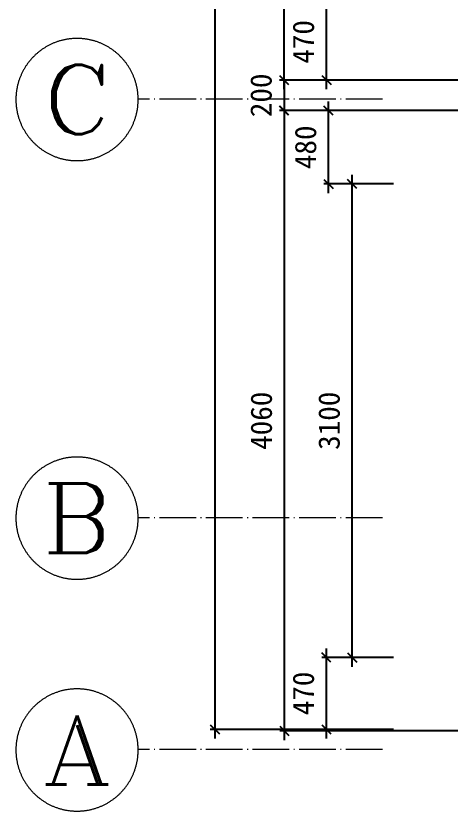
# Model space of a CAD drawing. Header units: millimetres. Extents: x -64529 to 3079702, y -28926 to 77119.
# Drawn here: x -38563 to -35715, y -26154 to -20949 of the extents above; entities that cross this region are included whole.
import ezdxf
from ezdxf.enums import TextEntityAlignment as Align

# ---------------------------------------------------------------- set-up
doc = ezdxf.new("R2010")
doc.units = ezdxf.units.MM
doc.header["$LTSCALE"] = 10
doc.linetypes.add('ACAD_ISO04W100', pattern=[30.5, 24, -3, 0.5, -3])
doc.layers.get('0').update_dxf_attribs({"color": 255})
doc.layers.get('Defpoints').update_dxf_attribs({"color": 255})
doc.layers.add('1浅浅', color=251, linetype='Continuous', lineweight=20)
doc.layers.add('A__轴线', color=3, linetype='ACAD_ISO04W100', lineweight=0)
doc.styles.add('_TCH_AXIS', font='COMPLEX', dxfattribs={"bigfont": 'GBCBIG'})
doc.styles.add('COMPLEX', font='COMPLEX')
doc.styles.get("Standard").update_dxf_attribs({"font": ''})
doc.styles.get('Standard').set_extended_font_data('SimSun')
doc.dimstyles.new('副本 外标注', dxfattribs={"dimtxt": 140, "dimasz": 60, "dimexe": 30, "dimexo": 30, "dimgap": 80, "dimtad": 1, "dimtoh": 1, "dimdec": 0, "dimtxsty": 'Standard', "dimblk": 'OBLIQUE', "dimcen": 2.5, "dimdle": 60, "dimclrd": 250, "dimclre": 250, "dimclrt": 44, "dimadec": 0, "dimazin": 0, "dimtfac": 1, "dimtdec": 0, "dimtix": 1, "dimtmove": 0, "dimatfit": 3, "dimldrblk": 'DOTSMALL', "dimfxl": 1, "dimtfill": 1, "dimarcsym": 0})

# ---------------------------------------------------------------- blocks, each defined once
blk = doc.blocks.new('_Oblique')
at = {"color": 0, "linetype": 'ByBlock', "lineweight": -2}
blk.add_line((-0.5, -0.5), (0.5, 0.5), dxfattribs=at)
blk = doc.blocks.new('*D735')
at = {"layer": '1浅浅', "color": 250, "lineweight": -2, "transparency": 16777216}
for p, q in [((-36530.8, -25679.2), (-36530.8, -25089.2)), ((-36092.5, -25149.2), (-36560.8, -25149.2)), ((-36092.5, -25619.2), (-36560.8, -25619.2))]:
    blk.add_line(p, q, dxfattribs=at)
at = {"layer": 'Defpoints', "color": 0, "lineweight": 30, "transparency": 16777216}
for p in [(-36530.8, -25149.2), (-36062.5, -25149.2), (-36062.5, -25619.2)]:
    blk.add_point(p, dxfattribs=at)
at = {"layer": '1浅浅', "color": 250, "lineweight": -2, "transparency": 16777216, "xscale": 60, "yscale": 60, "zscale": 60}
for p, rotation in [((-36530.8, -25149.2), 90), ((-36530.8, -25619.2), 270)]:
    blk.add_blockref('_Oblique', p, dxfattribs=dict(at, rotation=rotation))
at = {"layer": '1浅浅', "color": 44, "transparency": 16777216, "insert": (-36680.8, -25384.2), "char_height": 140, "attachment_point": 5, "rotation": 90, "bg_fill": 3, "box_fill_scale": 1.1, "bg_fill_color": 256, "bg_fill_true_color": 13158600, "bg_fill_transparency": 2904687}
blk.add_mtext('470', dxfattribs=at)
blk = doc.blocks.new('_DotSmall')
at = {"color": 0, "linetype": 'ByBlock', "const_width": 0.5}
blk.add_lwpolyline([(-0.0625, 0, 1), (0.0625, 0, 1)], format="xyb", close=True, dxfattribs=at)
blk = doc.blocks.new('*D736')
at = {"layer": '1浅浅', "color": 250, "lineweight": -2, "transparency": 16777216}
for p, q in [((-36362.5, -25209.2), (-36362.5, -21989.2)), ((-36092.5, -22049.2), (-36392.5, -22049.2)), ((-36092.5, -25149.2), (-36392.5, -25149.2))]:
    blk.add_line(p, q, dxfattribs=at)
at = {"layer": 'Defpoints', "color": 0, "lineweight": 30, "transparency": 16777216}
for p in [(-36362.5, -22049.2), (-36062.5, -22049.2), (-36062.5, -25149.2)]:
    blk.add_point(p, dxfattribs=at)
at = {"layer": '1浅浅', "color": 250, "lineweight": -2, "transparency": 16777216, "xscale": 60, "yscale": 60, "zscale": 60}
for p, rotation in [((-36362.5, -22049.2), 90), ((-36362.5, -25149.2), 270)]:
    blk.add_blockref('_Oblique', p, dxfattribs=dict(at, rotation=rotation))
at = {"layer": '1浅浅', "color": 44, "transparency": 16777216, "insert": (-36512.5, -23599.2), "char_height": 140, "attachment_point": 5, "rotation": 90, "bg_fill": 3, "box_fill_scale": 1.1, "bg_fill_color": 256, "bg_fill_true_color": 13158600, "bg_fill_transparency": 16434380}
blk.add_mtext('3100', dxfattribs=at)
blk = doc.blocks.new('*D737')
at = {"layer": '1浅浅', "color": 250, "lineweight": -2, "transparency": 16777216}
for p, q in [((-36516.6, -22109.2), (-36516.6, -21509.2)), ((-36092.5, -21569.2), (-36546.6, -21569.2)), ((-36092.5, -22049.2), (-36546.6, -22049.2))]:
    blk.add_line(p, q, dxfattribs=at)
at = {"layer": 'Defpoints', "color": 0, "lineweight": 30, "transparency": 16777216}
for p in [(-36516.6, -21569.2), (-36062.5, -21569.2), (-36062.5, -22049.2)]:
    blk.add_point(p, dxfattribs=at)
at = {"layer": '1浅浅', "color": 250, "lineweight": -2, "transparency": 16777216, "xscale": 60, "yscale": 60, "zscale": 60}
for p, rotation in [((-36516.6, -21569.2), 90), ((-36516.6, -22049.2), 270)]:
    blk.add_blockref('_Oblique', p, dxfattribs=dict(at, rotation=rotation))
at = {"layer": '1浅浅', "color": 44, "transparency": 16777216, "insert": (-36666.6, -21809.2), "char_height": 140, "attachment_point": 5, "rotation": 90, "bg_fill": 3, "box_fill_scale": 1.1, "bg_fill_color": 256, "bg_fill_true_color": 13158600, "bg_fill_transparency": 3955916}
blk.add_mtext('480', dxfattribs=at)
blk = doc.blocks.new('*D743')
at = {"layer": '1浅浅', "color": 250, "lineweight": -2, "transparency": 16777216}
for p, q in [((-36530.6, -21429.2), (-36530.6, -20809.2)), ((-35819.4, -20869.2), (-36560.6, -20869.2)), ((-35909.7, -21369.2), (-36560.6, -21369.2))]:
    blk.add_line(p, q, dxfattribs=at)
at = {"layer": 'Defpoints', "color": 0, "lineweight": 30, "transparency": 16777216}
for p in [(-36530.6, -20869.2), (-35789.4, -20869.2), (-35879.7, -21369.2)]:
    blk.add_point(p, dxfattribs=at)
at = {"layer": '1浅浅', "color": 250, "lineweight": -2, "transparency": 16777216, "xscale": 60, "yscale": 60, "zscale": 60}
for p, rotation in [((-36530.6, -20869.2), 90), ((-36530.6, -21369.2), 270)]:
    blk.add_blockref('_Oblique', p, dxfattribs=dict(at, rotation=rotation))
at = {"layer": '1浅浅', "color": 44, "transparency": 16777216, "insert": (-36680.6, -21119.2), "char_height": 140, "attachment_point": 5, "rotation": 90, "bg_fill": 3, "box_fill_scale": 1.1, "bg_fill_color": 256, "bg_fill_true_color": 13158600, "bg_fill_transparency": 11927552}
blk.add_mtext('470', dxfattribs=at)
blk = doc.blocks.new('*D744')
at = {"layer": '1浅浅', "color": 250, "lineweight": -2, "transparency": 16777216}
for p, q in [((-36806.1, -21509.2), (-36806.1, -25689.2)), ((-35368, -21569.2), (-36836.1, -21569.2)), ((-35368, -25629.2), (-36836.1, -25629.2))]:
    blk.add_line(p, q, dxfattribs=at)
at = {"layer": 'Defpoints', "color": 0, "lineweight": 30, "transparency": 16777216}
for p in [(-35338, -21569.2), (-36806.1, -25629.2), (-35338, -25629.2)]:
    blk.add_point(p, dxfattribs=at)
at = {"layer": '1浅浅', "color": 250, "lineweight": -2, "transparency": 16777216, "xscale": 60, "yscale": 60, "zscale": 60}
for p, rotation in [((-36806.1, -21569.2), 90), ((-36806.1, -25629.2), 270)]:
    blk.add_blockref('_Oblique', p, dxfattribs=dict(at, rotation=rotation))
at = {"layer": '1浅浅', "color": 44, "transparency": 16777216, "insert": (-36956.1, -23599.2), "char_height": 140, "attachment_point": 5, "rotation": 90, "bg_fill": 3, "box_fill_scale": 1.1, "bg_fill_color": 256, "bg_fill_true_color": 13158600, "bg_fill_transparency": 10727596}
blk.add_mtext('4060', dxfattribs=at)
blk = doc.blocks.new('*D745')
at = {"layer": '1浅浅', "color": 250, "lineweight": -2, "transparency": 16777216}
for p, q in [((-36807.8, -21429.2), (-36807.8, -15649.2)), ((-35368, -15709.2), (-36837.8, -15709.2)), ((-35368, -21369.2), (-36837.8, -21369.2))]:
    blk.add_line(p, q, dxfattribs=at)
at = {"layer": 'Defpoints', "color": 0, "lineweight": 30, "transparency": 16777216}
for p in [(-36807.8, -15709.2), (-35338, -15709.2), (-35338, -21369.2)]:
    blk.add_point(p, dxfattribs=at)
at = {"layer": '1浅浅', "color": 250, "lineweight": -2, "transparency": 16777216, "xscale": 60, "yscale": 60, "zscale": 60}
for p, rotation in [((-36807.8, -15709.2), 90), ((-36807.8, -21369.2), 270)]:
    blk.add_blockref('_Oblique', p, dxfattribs=dict(at, rotation=rotation))
at = {"layer": '1浅浅', "color": 44, "transparency": 16777216, "insert": (-36957.8, -18539.2), "char_height": 140, "attachment_point": 5, "rotation": 90, "bg_fill": 3, "box_fill_scale": 1.1, "bg_fill_color": 256, "bg_fill_true_color": 13158600, "bg_fill_transparency": 10750780}
blk.add_mtext('5480', dxfattribs=at)
blk = doc.blocks.new('*D765')
at = {"layer": '1浅浅', "color": 250, "lineweight": -2, "transparency": 16777216}
for p, q in [((-36807.8, -21369.2), (-36807.8, -21309.2)), ((-35368, -21369.2), (-36837.8, -21369.2)), ((-36807.8, -21369.2), (-36807.8, -21569.2)), ((-35368, -21569.2), (-36837.8, -21569.2)), ((-36807.8, -21569.2), (-36807.8, -21629.2))]:
    blk.add_line(p, q, dxfattribs=at)
at = {"layer": 'Defpoints', "color": 0, "lineweight": 30, "transparency": 16777216}
for p in [(-35338, -21369.2), (-36807.8, -21569.2), (-35338, -21569.2)]:
    blk.add_point(p, dxfattribs=at)
at = {"layer": '1浅浅', "color": 250, "lineweight": -2, "transparency": 16777216, "xscale": 60, "yscale": 60, "zscale": 60}
for p, rotation in [((-36807.8, -21369.2), 270), ((-36807.8, -21569.2), 90)]:
    blk.add_blockref('_Oblique', p, dxfattribs=dict(at, rotation=rotation))
at = {"layer": '1浅浅', "color": 44, "transparency": 16777216, "insert": (-36957.8, -21469.2), "char_height": 140, "attachment_point": 5, "rotation": 90, "bg_fill": 3, "box_fill_scale": 1.1, "bg_fill_color": 256, "bg_fill_true_color": 13158600, "bg_fill_transparency": 3955916}
blk.add_mtext('200', dxfattribs=at)
blk = doc.blocks.new('_AXISO')
blk.add_circle((0, 0), 0.5)
at = {"style": 'COMPLEX', "width": 1.041667}
blk.add_attdef('A', text='', height=0.56, rotation=360, dxfattribs=at).set_placement((0.74875, -0.28), (1.24875, -0.28), align=Align.FIT)
blk = doc.blocks.new('20180421.144813')
at = {"layer": 'A__轴线'}
for p, q in [((2398.8, 7432), (800, 7432)), ((2398.8, 4692), (800, 4692)), ((2398.8, 3174.5), (800, 3174.5))]:
    blk.add_line(p, q, dxfattribs=at)
ref = blk.add_blockref('_AXISO', (400, 7429.5), dxfattribs=dict(at, xscale=-800, yscale=800, zscale=800))
ref.add_attrib('A', 'C', dxfattribs={"color": 7, "height": 452.5, "style": '_TCH_AXIS', "width": 1.4}).set_placement((173.7, 7203.2), (626.3, 7203.2), align=Align.FIT)
ref = blk.add_blockref('_AXISO', (400, 4689.5), dxfattribs=dict(at, xscale=-800, yscale=800, zscale=800))
ref.add_attrib('A', 'B', dxfattribs={"color": 7, "height": 452.5, "style": '_TCH_AXIS', "width": 1.235294}).set_placement((173.7, 4463.2), (626.3, 4463.2), align=Align.FIT)
ref = blk.add_blockref('_AXISO', (400, 3172), dxfattribs=dict(at, xscale=-800, yscale=800, zscale=800))
ref.add_attrib('A', 'A', dxfattribs={"color": 7, "height": 452.5, "style": '_TCH_AXIS', "width": 1.166667}).set_placement((173.7, 2945.7), (626.3, 2945.7), align=Align.FIT)
blk = doc.blocks.new('*D778')
at = {"layer": '1浅浅', "color": 250, "lineweight": -2, "transparency": 16777216}
for p, q in [((-37260.4, -10799.2), (-37260.4, -25679.2)), ((-36437.5, -10859.2), (-37290.4, -10859.2)), ((-36437.5, -25619.2), (-37290.4, -25619.2))]:
    blk.add_line(p, q, dxfattribs=at)
at = {"layer": 'Defpoints', "color": 0, "lineweight": 30, "transparency": 16777216}
for p in [(-36407.5, -10859.2), (-37260.4, -25619.2), (-36407.5, -25619.2)]:
    blk.add_point(p, dxfattribs=at)
at = {"layer": '1浅浅', "color": 250, "lineweight": -2, "transparency": 16777216, "xscale": 60, "yscale": 60, "zscale": 60}
for p, rotation in [((-37260.4, -10859.2), 90), ((-37260.4, -25619.2), 270)]:
    blk.add_blockref('_Oblique', p, dxfattribs=dict(at, rotation=rotation))
at = {"layer": '1浅浅', "color": 44, "transparency": 16777216, "insert": (-37410.4, -18239.2), "char_height": 140, "attachment_point": 5, "rotation": 90, "bg_fill": 3, "box_fill_scale": 1.1, "bg_fill_color": 256, "bg_fill_true_color": 13158600, "bg_fill_transparency": 16434380}
blk.add_mtext('14760', dxfattribs=at)

msp = doc.modelspace()

# ---------------------------------------------------------------- dimensions: what is measured, and where the dimension line sits
at = {"layer": '1浅浅', "color": 251}
dim = msp.add_linear_dim(base=(-36530.6, -20869.2), p1=(-35879.7, -21369.2), p2=(-35789.4, -20869.2), angle=90, text='470', dimstyle='副本 外标注', dxfattribs=at)
dim.commit()
dim.dimension.update_dxf_attribs({"geometry": '*D743', "text_midpoint": (-36530.6, -21119.2), "dimtype": 160})
dim = msp.add_linear_dim(base=(-36530.8, -25149.2), p1=(-36062.5, -25619.2), p2=(-36062.5, -25149.2), angle=270, dimstyle='副本 外标注', dxfattribs=at)
dim.commit()
dim.dimension.update_dxf_attribs({"geometry": '*D735', "text_midpoint": (-36530.8, -25384.2), "dimtype": 160})

# ---------------------------------------------------------------- next in the draw order: dimensions: what is measured, and where the dimension line sits
dim = msp.add_linear_dim(base=(-36807.8, -15709.2), p1=(-35338, -21369.2), p2=(-35338, -15709.2), angle=90, text='5480', dimstyle='副本 外标注', dxfattribs=at)
dim.commit()
dim.dimension.update_dxf_attribs({"geometry": '*D745', "text_midpoint": (-36957.8, -18539.2)})
dim = msp.add_linear_dim(base=(-36362.5, -22049.2), p1=(-36062.5, -25149.2), p2=(-36062.5, -22049.2), angle=270, dimstyle='副本 外标注', dxfattribs=at)
dim.commit()
dim.dimension.update_dxf_attribs({"geometry": '*D736', "text_midpoint": (-36512.5, -23599.2)})

# ---------------------------------------------------------------- next in the draw order: dimensions: what is measured, and where the dimension line sits
dim = msp.add_linear_dim(base=(-36516.6, -21569.2), p1=(-36062.5, -22049.2), p2=(-36062.5, -21569.2), angle=270, dimstyle='副本 外标注', dxfattribs=at)
dim.commit()
dim.dimension.update_dxf_attribs({"geometry": '*D737', "text_midpoint": (-36516.6, -21809.2), "dimtype": 160})

# ---------------------------------------------------------------- next in the draw order: dimensions: what is measured, and where the dimension line sits
dim = msp.add_linear_dim(base=(-36806.1, -25629.2), p1=(-35338, -21569.2), p2=(-35338, -25629.2), angle=90, text='4060', dimstyle='副本 外标注', dxfattribs=at)
dim.commit()
dim.dimension.update_dxf_attribs({"geometry": '*D744', "text_midpoint": (-36956.1, -23599.2)})

# ---------------------------------------------------------------- next in the draw order: dimensions: what is measured, and where the dimension line sits
dim = msp.add_linear_dim(base=(-36807.8, -21569.2), p1=(-35338, -21369.2), p2=(-35338, -21569.2), angle=90, dimstyle='副本 外标注', dxfattribs=at)
dim.commit()
dim.dimension.update_dxf_attribs({"geometry": '*D765', "text_midpoint": (-36957.8, -21469.2)})

# ---------------------------------------------------------------- next in the draw order: block references
msp.add_blockref('20180421.144813', (-38562.5, -28926.2), dxfattribs=at)

# ---------------------------------------------------------------- next in the draw order: dimensions: what is measured, and where the dimension line sits
dim = msp.add_linear_dim(base=(-37260.4, -25619.2), p1=(-36407.5, -10859.2), p2=(-36407.5, -25619.2), angle=90, dimstyle='副本 外标注', dxfattribs=at)
dim.commit()
dim.dimension.update_dxf_attribs({"geometry": '*D778', "text_midpoint": (-37410.4, -18239.2)})

doc.saveas('drawing.dxf')
